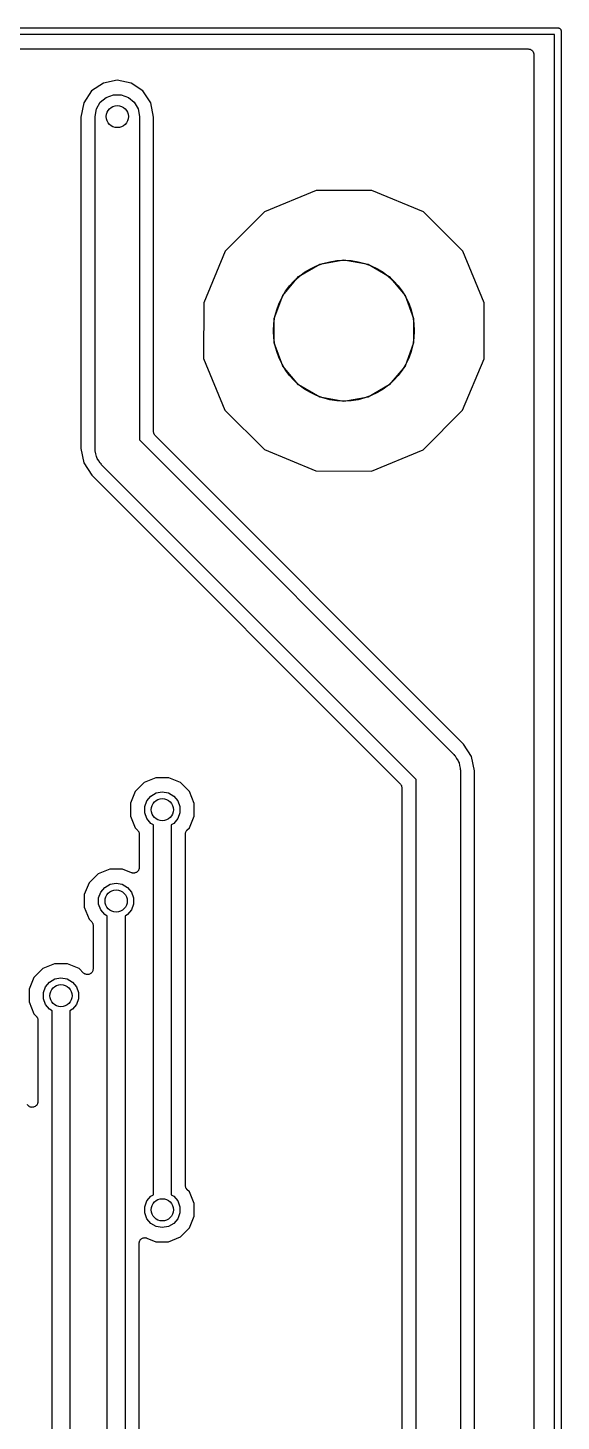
# Model space of a CAD drawing. Extents: x 25 to 125, y -125 to -25.
# Drawn here: x 113.05 to 125.08, y -56.32 to -24.93 of the extents above; entities that cross this region are included whole.
import ezdxf

# ---------------------------------------------------------------- set-up
doc = ezdxf.new("R2010")
doc.units = 0
doc.header["$MEASUREMENT"] = 0
doc.layers.add('BLACK', color=7, linetype='CONTINUOUS')

msp = doc.modelspace()

# ---------------------------------------------------------------- linework, layer by layer
at = {"layer": 'Black'}
for p, q in [((25, -24.925), (125, -24.925)), ((124.925, -25.075), (25.075, -25.075)), ((124.925, -124.925), (124.925, -25.075)), ((125, -24.925), (125.006, -24.9261)), ((125.006, -24.9261), (125.013, -24.9261)), ((125.013, -24.9261), (125.019, -24.9284)), ((125.019, -24.9284), (125.026, -24.9295)), ((125.026, -24.9295), (125.031, -24.9328)), ((125.031, -24.9328), (125.037, -24.935)), ((125.037, -24.935), (125.043, -24.9393)), ((125.043, -24.9393), (125.048, -24.9425)), ((125.048, -24.9425), (125.052, -24.9476)), ((125.052, -24.9476), (125.057, -24.9518)), ((125.057, -24.9518), (125.061, -24.9575)), ((125.061, -24.9575), (125.065, -24.9625)), ((125.065, -24.9625), (125.067, -24.9687)), ((125.067, -24.9687), (125.07, -24.9743)), ((125.07, -24.9743), (125.072, -24.9808)), ((125.072, -24.9808), (125.074, -24.987)), ((125.074, -24.987), (125.074, -24.9935)), ((125.074, -24.9935), (125.075, -25)), ((125.075, -25), (125.075, -125)), ((25.527, -25.4), (124.333, -25.4)), ((124.333, -25.4), (124.344, -25.4019)), ((124.344, -25.4019), (124.355, -25.4019)), ((124.355, -25.4019), (124.365, -25.4057)), ((124.365, -25.4057), (124.376, -25.4077)), ((124.376, -25.4077), (124.386, -25.4132)), ((124.386, -25.4132), (124.396, -25.417)), ((124.396, -25.417), (124.405, -25.4242)), ((124.405, -25.4242), (124.415, -25.4297)), ((124.415, -25.4297), (124.422, -25.4382)), ((124.422, -25.4382), (124.43, -25.4454)), ((124.43, -25.4454), (124.436, -25.455)), ((124.436, -25.455), (124.443, -25.4635)), ((124.443, -25.4635), (124.447, -25.4739)), ((124.447, -25.4739), (124.452, -25.4836)), ((124.452, -25.4836), (124.454, -25.4945)), ((124.454, -25.4945), (124.458, -25.5049)), ((124.458, -25.5049), (124.458, -25.5161)), ((124.458, -25.5161), (124.46, -25.527)), ((124.46, -25.527), (124.46, -124.333)), ((114.484, -26.3459), (114.307, -26.6112)), ((114.749, -26.1687), (114.484, -26.3459)), ((115.062, -26.1065), (114.749, -26.1687)), ((115.375, -26.1687), (115.062, -26.1065)), ((115.64, -26.3459), (115.375, -26.1687)), ((115.817, -26.6112), (115.64, -26.3459)), ((114.307, -26.6112), (114.242, -26.9365)), ((114.592, -26.753), (114.679, -26.6026)), ((114.679, -26.6026), (114.812, -26.491)), ((114.812, -26.491), (114.975, -26.4316)), ((114.975, -26.4316), (115.149, -26.4316)), ((115.149, -26.4316), (115.312, -26.491)), ((115.312, -26.491), (115.445, -26.6026)), ((115.445, -26.6026), (115.532, -26.753)), ((115.882, -26.9365), (115.817, -26.6112)), ((114.242, -26.9365), (114.242, -34.4045)), ((114.562, -26.924), (114.592, -26.753)), ((114.562, -34.417), (114.562, -26.924)), ((115.532, -26.753), (115.562, -26.924)), ((115.562, -26.924), (115.562, -34.2099)), ((115.882, -32.4014), (115.882, -26.9365)), ((119.547, -28.5872), (118.385, -29.0676)), ((120.806, -28.5882), (119.547, -28.5872)), ((121.967, -29.0707), (120.806, -28.5882)), ((118.385, -29.0676), (117.494, -29.9564)), ((122.856, -29.961), (121.967, -29.0707)), ((117.494, -29.9564), (117.012, -31.1182)), ((123.337, -31.1237), (122.856, -29.961)), ((119.149, -30.5293), (119.629, -30.2525)), ((119.629, -30.2525), (120.174, -30.1564)), ((120.174, -30.1564), (120.719, -30.2525)), ((120.719, -30.2525), (121.198, -30.5293)), ((118.794, -30.9532), (119.149, -30.5293)), ((121.198, -30.5293), (121.554, -30.9532)), ((118.604, -31.4733), (118.794, -30.9532)), ((121.554, -30.9532), (121.743, -31.4733)), ((117.012, -31.1182), (117.011, -32.3763)), ((123.335, -32.3818), (123.337, -31.1237)), ((118.604, -32.0267), (118.604, -31.4733)), ((121.743, -31.4733), (121.743, -32.0267)), ((118.794, -32.5468), (118.604, -32.0267)), ((121.743, -32.0267), (121.554, -32.5468)), ((115.882, -34.0247), (115.882, -32.4014)), ((117.011, -32.3763), (117.491, -33.539)), ((119.149, -32.9707), (118.794, -32.5468)), ((121.554, -32.5468), (121.198, -32.9707)), ((122.853, -33.5436), (123.335, -32.3818)), ((119.629, -33.2475), (119.149, -32.9707)), ((120.174, -33.3436), (119.629, -33.2475)), ((120.719, -33.2475), (120.174, -33.3436)), ((121.198, -32.9707), (120.719, -33.2475)), ((117.491, -33.539), (118.38, -34.4293)), ((121.963, -34.4324), (122.853, -33.5436)), ((115.562, -34.2099), (122.655, -41.3024)), ((115.883, -34.0302), (115.882, -34.0247)), ((115.882, -34.0358), (115.883, -34.0302)), ((115.887, -34.0518), (115.882, -34.0358)), ((115.89, -34.0682), (115.887, -34.0518)), ((115.892, -34.073), (115.89, -34.0682)), ((115.894, -34.0784), (115.892, -34.073)), ((115.903, -34.092), (115.894, -34.0784)), ((115.912, -34.1064), (115.903, -34.092)), ((115.916, -34.11), (115.912, -34.1064)), ((115.919, -34.1145), (115.916, -34.11)), ((122.872, -41.0673), (115.919, -34.1145)), ((114.242, -34.4045), (114.307, -34.7298)), ((114.566, -34.4387), (114.562, -34.417)), ((114.564, -34.4606), (114.566, -34.4387)), ((114.581, -34.5237), (114.564, -34.4606)), ((114.592, -34.588), (114.581, -34.5237)), ((118.38, -34.4293), (119.542, -34.9117)), ((120.8, -34.9128), (121.963, -34.4324)), ((114.307, -34.7298), (114.491, -35.0057)), ((114.603, -34.6071), (114.592, -34.588)), ((114.609, -34.6283), (114.603, -34.6071)), ((114.646, -34.6818), (114.609, -34.6283)), ((114.679, -34.7384), (114.646, -34.6818)), ((114.696, -34.7525), (114.679, -34.7384)), ((114.708, -34.7706), (114.696, -34.7525)), ((121.801, -41.8631), (114.708, -34.7706)), ((114.491, -35.0057), (121.444, -41.9585)), ((119.542, -34.9117), (120.8, -34.9128)), ((123.056, -41.3432), (122.872, -41.0673)), ((122.655, -41.3024), (122.667, -41.3205)), ((122.667, -41.3205), (122.684, -41.3346)), ((122.684, -41.3346), (122.717, -41.3912)), ((122.717, -41.3912), (122.754, -41.4447)), ((122.754, -41.4447), (122.76, -41.4659)), ((123.121, -41.6685), (123.056, -41.3432)), ((122.76, -41.4659), (122.771, -41.485)), ((122.771, -41.485), (122.782, -41.5493)), ((122.782, -41.5493), (122.799, -41.6124)), ((122.799, -41.6124), (122.797, -41.6343)), ((122.797, -41.6343), (122.801, -41.656)), ((122.801, -41.656), (122.801, -58.166)), ((123.121, -57.9781), (123.121, -41.6685)), ((115.671, -41.9343), (115.468, -42.1366)), ((115.935, -41.8249), (115.671, -41.9343)), ((116.222, -41.8251), (115.935, -41.8249)), ((116.486, -41.935), (116.222, -41.8251)), ((116.689, -42.1377), (116.486, -41.935)), ((121.444, -41.9585), (121.447, -41.963)), ((121.447, -41.963), (121.451, -41.9666)), ((121.451, -41.9666), (121.46, -41.981)), ((121.46, -41.981), (121.469, -41.9946)), ((121.469, -41.9946), (121.471, -42)), ((121.471, -42), (121.473, -42.0048)), ((121.473, -42.0048), (121.476, -42.0212)), ((121.476, -42.0212), (121.481, -42.0372)), ((121.481, -42.0372), (121.48, -42.0428)), ((121.48, -42.0428), (121.481, -42.0483)), ((121.481, -42.0483), (121.481, -58.1657)), ((121.801, -58.166), (121.801, -41.8631)), ((115.468, -42.1366), (115.358, -42.4012)), ((115.683, -42.4753), (115.73, -42.3442)), ((115.73, -42.3442), (115.82, -42.2374)), ((115.82, -42.2374), (115.941, -42.1677)), ((115.941, -42.1677), (116.078, -42.1435)), ((116.078, -42.1435), (116.215, -42.1677)), ((116.215, -42.1677), (116.336, -42.2374)), ((116.336, -42.2374), (116.426, -42.3442)), ((116.426, -42.3442), (116.473, -42.4753)), ((116.798, -42.4024), (116.689, -42.1377)), ((115.358, -42.4012), (115.358, -42.6876)), ((115.358, -42.6876), (115.467, -42.9523)), ((115.683, -42.6147), (115.683, -42.4753)), ((115.73, -42.7458), (115.683, -42.6147)), ((116.473, -42.6147), (116.426, -42.7458)), ((116.473, -42.4753), (116.473, -42.6147)), ((116.688, -42.9534), (116.798, -42.6888)), ((116.798, -42.6888), (116.798, -42.4024)), ((115.467, -42.9523), (115.521, -43.006)), ((115.521, -43.006), (115.524, -43.0106)), ((115.524, -43.0106), (115.528, -43.0141)), ((115.528, -43.0141), (115.537, -43.0285)), ((115.82, -42.8526), (115.73, -42.7458)), ((115.878, -42.8861), (115.82, -42.8526)), ((115.878, -51.2209), (115.878, -42.8861)), ((116.336, -42.8526), (116.278, -42.8861)), ((116.278, -42.8861), (116.278, -51.2209)), ((116.426, -42.7458), (116.336, -42.8526)), ((116.619, -43.0286), (116.628, -43.0143)), ((116.628, -43.0143), (116.632, -43.0107)), ((116.632, -43.0107), (116.635, -43.006)), ((116.635, -43.006), (116.688, -42.9534)), ((115.537, -43.0285), (115.546, -43.0422)), ((115.546, -43.0422), (115.548, -43.0475)), ((115.548, -43.0475), (115.55, -43.0523)), ((115.55, -43.0523), (115.553, -43.0687)), ((115.553, -43.0687), (115.558, -43.0848)), ((115.558, -43.0848), (115.557, -43.0903)), ((115.557, -43.0903), (115.558, -43.0958)), ((115.558, -43.0958), (115.558, -43.8491)), ((116.598, -43.0847), (116.603, -43.0688)), ((116.599, -43.0904), (116.598, -43.0847)), ((116.598, -43.0959), (116.599, -43.0904)), ((116.598, -51.0112), (116.598, -43.0959)), ((116.603, -43.0688), (116.606, -43.0525)), ((116.606, -43.0525), (116.608, -43.0476)), ((116.608, -43.0476), (116.61, -43.0422)), ((116.61, -43.0422), (116.619, -43.0286)), ((114.894, -43.8823), (114.629, -43.9917)), ((115.18, -43.8825), (114.894, -43.8823)), ((115.382, -43.9663), (115.18, -43.8825)), ((115.494, -43.959), (115.481, -43.9638)), ((115.501, -43.9537), (115.494, -43.959)), ((115.508, -43.9499), (115.501, -43.9537)), ((115.518, -43.9396), (115.508, -43.9499)), ((115.528, -43.9307), (115.518, -43.9396)), ((115.532, -43.9235), (115.528, -43.9307)), ((115.538, -43.9174), (115.532, -43.9235)), ((115.543, -43.9045), (115.538, -43.9174)), ((115.55, -43.8925), (115.543, -43.9045)), ((115.552, -43.8843), (115.55, -43.8925)), ((115.555, -43.8766), (115.552, -43.8843)), ((115.556, -43.8627), (115.555, -43.8766)), ((115.558, -43.8491), (115.556, -43.8627)), ((114.427, -44.194), (114.317, -44.4586)), ((114.629, -43.9917), (114.427, -44.194)), ((114.779, -44.2948), (114.899, -44.2251)), ((114.899, -44.2251), (115.037, -44.2009)), ((115.037, -44.2009), (115.174, -44.2251)), ((115.174, -44.2251), (115.295, -44.2948)), ((115.396, -43.9694), (115.382, -43.9663)), ((115.409, -43.9741), (115.396, -43.9694)), ((115.417, -43.9741), (115.409, -43.9741)), ((115.425, -43.9759), (115.417, -43.9741)), ((115.439, -43.9741), (115.425, -43.9759)), ((115.453, -43.9741), (115.439, -43.9741)), ((115.461, -43.9713), (115.453, -43.9741)), ((115.469, -43.9702), (115.461, -43.9713)), ((115.481, -43.9638), (115.469, -43.9702)), ((114.317, -44.4586), (114.316, -44.745)), ((114.641, -44.5327), (114.689, -44.4016)), ((114.641, -44.6721), (114.641, -44.5327)), ((114.689, -44.4016), (114.779, -44.2948)), ((115.295, -44.2948), (115.384, -44.4016)), ((115.384, -44.4016), (115.432, -44.5327)), ((115.432, -44.5327), (115.432, -44.6721)), ((114.316, -44.745), (114.426, -45.0097)), ((114.689, -44.8032), (114.641, -44.6721)), ((114.779, -44.91), (114.689, -44.8032)), ((115.384, -44.8032), (115.295, -44.91)), ((115.432, -44.6721), (115.384, -44.8032)), ((114.426, -45.0097), (114.479, -45.0634)), ((114.479, -45.0634), (114.483, -45.068)), ((114.483, -45.068), (114.487, -45.0715)), ((114.487, -45.0715), (114.495, -45.0859)), ((114.495, -45.0859), (114.505, -45.0996)), ((114.505, -45.0996), (114.506, -45.1049)), ((114.506, -45.1049), (114.509, -45.1097)), ((114.509, -45.1097), (114.512, -45.1261)), ((114.512, -45.1261), (114.516, -45.1422)), ((114.516, -45.1422), (114.516, -45.1477)), ((114.516, -45.1477), (114.517, -45.1532)), ((114.517, -45.1532), (114.517, -46.1358)), ((114.837, -44.9435), (114.779, -44.91)), ((114.837, -66.5664), (114.837, -44.9435)), ((115.295, -44.91), (115.237, -44.9435)), ((115.237, -44.9435), (115.237, -66.5077)), ((113.385, -46.1253), (113.182, -46.3276)), ((113.649, -46.0159), (113.385, -46.1253)), ((113.936, -46.0161), (113.649, -46.0159)), ((114.2, -46.126), (113.936, -46.0161)), ((114.3, -46.2255), (114.2, -46.126)), ((114.514, -46.1521), (114.512, -46.1687)), ((114.517, -46.1358), (114.514, -46.1521)), ((113.182, -46.3276), (113.072, -46.5922)), ((113.444, -46.5352), (113.534, -46.4284)), ((113.534, -46.4284), (113.655, -46.3587)), ((113.655, -46.3587), (113.792, -46.3345)), ((113.792, -46.3345), (113.929, -46.3587)), ((113.929, -46.3587), (114.05, -46.4284)), ((114.05, -46.4284), (114.14, -46.5352)), ((114.313, -46.235), (114.3, -46.2255)), ((114.326, -46.2457), (114.313, -46.235)), ((114.331, -46.2476), (114.326, -46.2457)), ((114.336, -46.2508), (114.331, -46.2476)), ((114.352, -46.2551), (114.336, -46.2508)), ((114.368, -46.2608), (114.352, -46.2551)), ((114.373, -46.2608), (114.368, -46.2608)), ((114.378, -46.2623), (114.373, -46.2608)), ((114.395, -46.2608), (114.378, -46.2623)), ((114.412, -46.2608), (114.395, -46.2608)), ((114.417, -46.2589), (114.412, -46.2608)), ((114.422, -46.2585), (114.417, -46.2589)), ((114.437, -46.2514), (114.422, -46.2585)), ((114.453, -46.2457), (114.437, -46.2514)), ((114.457, -46.2422), (114.453, -46.2457)), ((114.462, -46.2399), (114.457, -46.2422)), ((114.474, -46.2281), (114.462, -46.2399)), ((114.487, -46.2174), (114.474, -46.2281)), ((114.49, -46.2126), (114.487, -46.2174)), ((114.494, -46.2087), (114.49, -46.2126)), ((114.501, -46.1936), (114.494, -46.2087)), ((114.509, -46.1792), (114.501, -46.1936)), ((114.51, -46.1737), (114.509, -46.1792)), ((114.512, -46.1687), (114.51, -46.1737)), ((113.072, -46.5922), (113.072, -46.8786)), ((113.397, -46.6663), (113.444, -46.5352)), ((113.397, -46.8057), (113.397, -46.6663)), ((114.14, -46.5352), (114.187, -46.6663)), ((114.187, -46.6663), (114.187, -46.8057)), ((113.072, -46.8786), (113.181, -47.1433)), ((113.444, -46.9368), (113.397, -46.8057)), ((113.534, -47.0436), (113.444, -46.9368)), ((113.592, -47.0771), (113.534, -47.0436)), ((113.592, -68.199), (113.592, -47.0771)), ((114.05, -47.0436), (113.992, -47.0771)), ((113.992, -47.0771), (113.992, -68.1162)), ((114.14, -46.9368), (114.05, -47.0436)), ((114.187, -46.8057), (114.14, -46.9368)), ((113.181, -47.1433), (113.235, -47.197)), ((113.235, -47.197), (113.238, -47.2016)), ((113.238, -47.2016), (113.242, -47.2051)), ((113.242, -47.2051), (113.251, -47.2195)), ((113.251, -47.2195), (113.26, -47.2332)), ((113.26, -47.2332), (113.262, -47.2385)), ((113.262, -47.2385), (113.264, -47.2433)), ((113.264, -47.2433), (113.267, -47.2597)), ((113.267, -47.2597), (113.272, -47.2758)), ((113.272, -47.2758), (113.271, -47.2813)), ((113.271, -47.2813), (113.272, -47.2868)), ((113.272, -47.2868), (113.272, -49.1271)), ((113.048, -49.2088), (113.038, -49.192)), ((113.05, -49.2105), (113.048, -49.2088)), ((113.051, -49.2129), (113.05, -49.2105)), ((113.067, -49.2247), (113.051, -49.2129)), ((113.081, -49.2371), (113.067, -49.2247)), ((113.084, -49.2381), (113.081, -49.2371)), ((113.086, -49.2397), (113.084, -49.2381)), ((113.105, -49.2456), (113.086, -49.2397)), ((113.123, -49.2522), (113.105, -49.2456)), ((113.126, -49.2522), (113.123, -49.2522)), ((113.128, -49.253), (113.126, -49.2522)), ((113.148, -49.2522), (113.128, -49.253)), ((113.167, -49.2522), (113.148, -49.2522)), ((113.17, -49.2513), (113.167, -49.2522)), ((113.172, -49.2512), (113.17, -49.2513)), ((113.19, -49.2438), (113.172, -49.2512)), ((113.209, -49.2371), (113.19, -49.2438)), ((113.211, -49.2354), (113.209, -49.2371)), ((113.213, -49.2343), (113.211, -49.2354)), ((113.227, -49.2212), (113.213, -49.2343)), ((113.242, -49.2088), (113.227, -49.2212)), ((113.244, -49.2064), (113.242, -49.2088)), ((113.246, -49.2045), (113.244, -49.2064)), ((113.255, -49.1874), (113.246, -49.2045)), ((113.264, -49.1706), (113.255, -49.1874)), ((113.265, -49.1679), (113.264, -49.1706)), ((113.266, -49.1654), (113.265, -49.1679)), ((113.269, -49.1462), (113.266, -49.1654)), ((113.272, -49.1271), (113.269, -49.1462)), ((116.599, -51.0167), (116.598, -51.0112)), ((116.598, -51.0222), (116.599, -51.0167)), ((116.603, -51.0383), (116.598, -51.0222)), ((116.606, -51.0547), (116.603, -51.0383)), ((116.608, -51.0595), (116.606, -51.0547)), ((116.61, -51.0648), (116.608, -51.0595)), ((116.619, -51.0785), (116.61, -51.0648)), ((116.628, -51.0929), (116.619, -51.0785)), ((116.632, -51.0964), (116.628, -51.0929)), ((116.635, -51.101), (116.632, -51.0964)), ((116.689, -51.1547), (116.635, -51.101)), ((116.798, -51.4194), (116.689, -51.1547)), ((115.683, -51.4923), (115.73, -51.3612)), ((115.683, -51.6317), (115.683, -51.4923)), ((115.73, -51.3612), (115.82, -51.2544)), ((115.82, -51.2544), (115.878, -51.2209)), ((116.278, -51.2209), (116.336, -51.2544)), ((116.336, -51.2544), (116.426, -51.3612)), ((116.426, -51.3612), (116.473, -51.4923)), ((116.473, -51.4923), (116.473, -51.6317)), ((116.798, -51.7058), (116.798, -51.4194)), ((115.73, -51.7628), (115.683, -51.6317)), ((115.82, -51.8696), (115.73, -51.7628)), ((116.426, -51.7628), (116.336, -51.8696)), ((116.473, -51.6317), (116.426, -51.7628)), ((116.688, -51.9704), (116.798, -51.7058)), ((115.941, -51.9393), (115.82, -51.8696)), ((116.078, -51.9635), (115.941, -51.9393)), ((116.215, -51.9393), (116.078, -51.9635)), ((116.336, -51.8696), (116.215, -51.9393)), ((116.485, -52.1727), (116.688, -51.9704)), ((115.557, -52.3153), (115.559, -52.3017)), ((115.557, -59.8648), (115.557, -52.3153)), ((115.559, -52.3017), (115.56, -52.2878)), ((115.56, -52.2878), (115.563, -52.2801)), ((115.563, -52.2801), (115.564, -52.2719)), ((115.564, -52.2719), (115.571, -52.2599)), ((115.571, -52.2599), (115.577, -52.247)), ((115.577, -52.247), (115.582, -52.2409)), ((115.582, -52.2409), (115.586, -52.2337)), ((115.586, -52.2337), (115.597, -52.2248)), ((115.597, -52.2248), (115.606, -52.2145)), ((115.606, -52.2145), (115.614, -52.2107)), ((115.614, -52.2107), (115.62, -52.2054)), ((115.62, -52.2054), (115.633, -52.2006)), ((115.633, -52.2006), (115.646, -52.1942)), ((115.646, -52.1942), (115.654, -52.1931)), ((115.654, -52.1931), (115.662, -52.1903)), ((115.662, -52.1903), (115.675, -52.1903)), ((115.675, -52.1903), (115.689, -52.1885)), ((115.689, -52.1885), (115.697, -52.1903)), ((115.697, -52.1903), (115.706, -52.1903)), ((115.706, -52.1903), (115.719, -52.195)), ((115.719, -52.195), (115.732, -52.1981)), ((115.732, -52.1981), (115.934, -52.2819)), ((115.934, -52.2819), (116.221, -52.2821)), ((116.221, -52.2821), (116.485, -52.1727))]:
    msp.add_line(p, q, dxfattribs=at)
for centre, radius in [((115.062, -26.924), 0.25), ((120.174, -31.75), 1.5875), ((120.174, -31.75), 1.5875), ((116.078, -42.545), 0.25), ((115.037, -44.6024), 0.25), ((113.792, -46.736), 0.25), ((116.078, -51.562), 0.25)]:
    msp.add_circle(centre, radius, dxfattribs=at)

doc.saveas('drawing.dxf')
